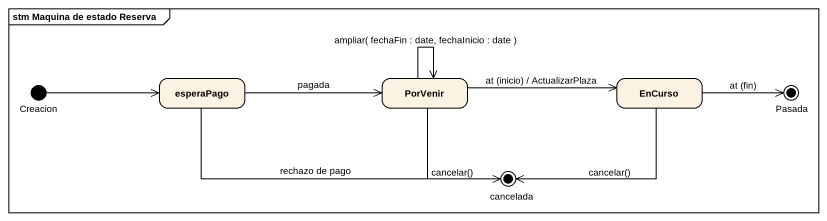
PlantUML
@startuml
mainframe stm Maquina de estado Reserva
hide empty description
state Creacion <<start>>
state esperaPago
state PorVenir
state EnCurso
state Pasada <<end>>
state cancelada <<end>>
Creacion -right-> esperaPago
esperaPago -right-> PorVenir : pagada
esperaPago -right-> cancelada : rechazo de pago
PorVenir --> PorVenir : ampliar( fechaFin : date, fechaInicio : date )
PorVenir -right-> EnCurso : at (inicio) / ActualizarPlaza
PorVenir --> cancelada : cancelar()
EnCurso -right-> Pasada : at (fin)
EnCurso -left-> cancelada : cancelar()
@enduml
